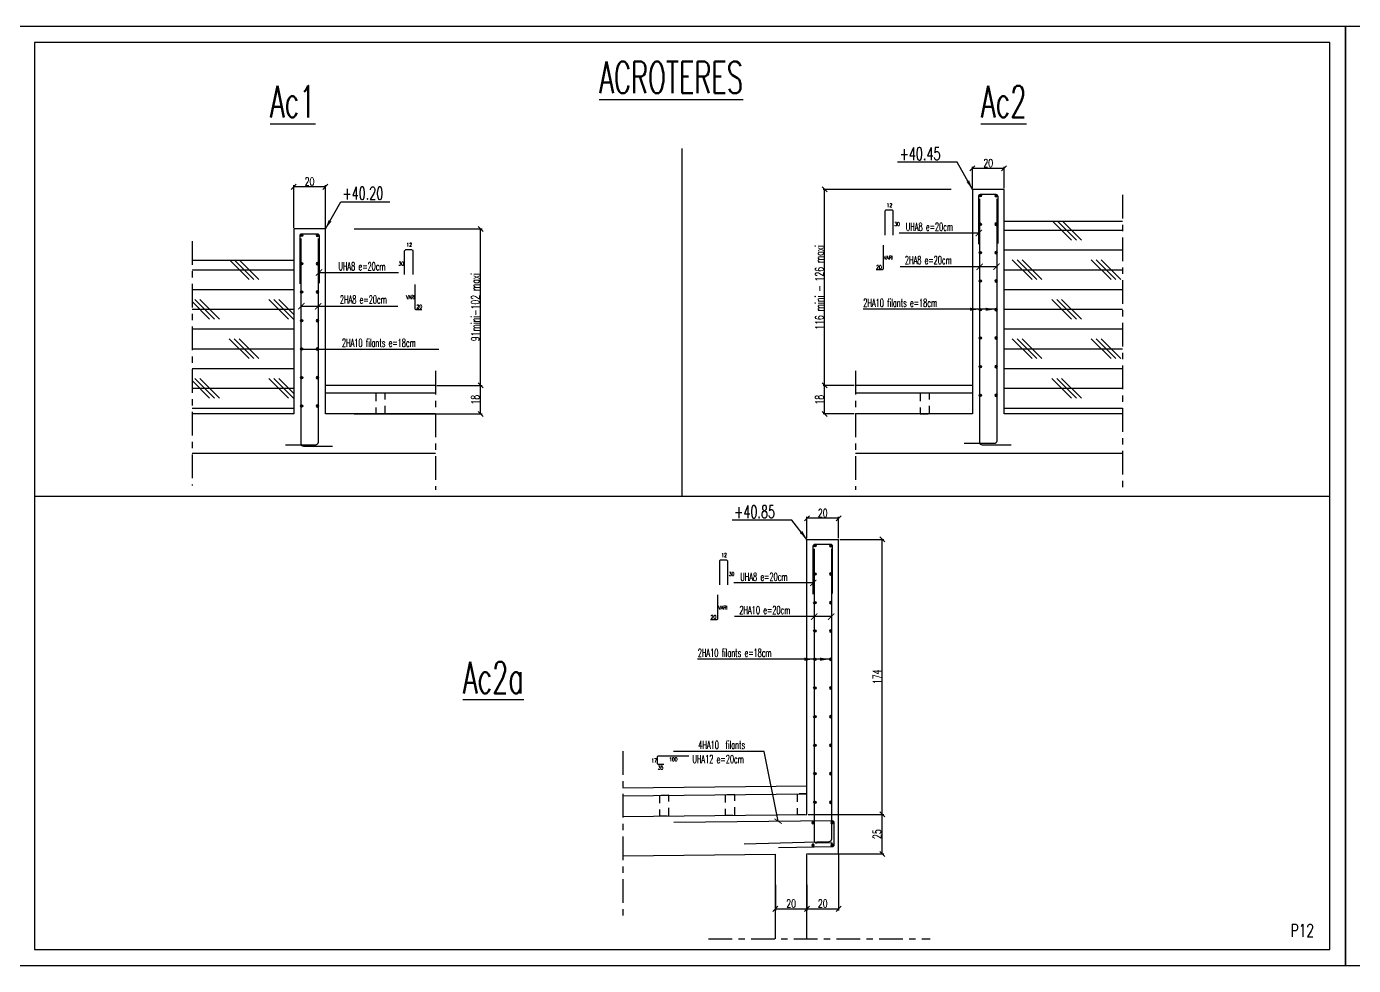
# Model space of a CAD drawing. Extents: x 308 to 787, y -199 to -146.
# Drawn here: x 724.09 to 745.09, y -169.39 to -154.54 of the extents above; entities that cross this region are included whole.
import ezdxf

# ---------------------------------------------------------------- set-up
doc = ezdxf.new("R2010")
doc.units = 0
doc.header["$LTSCALE"] = 0.5
doc.header["$MEASUREMENT"] = 0
doc.linetypes.add('AXES2', pattern=[1.125, 0.75, -0.125, 0.125, -0.125])
doc.linetypes.add('DISCONTINU2', pattern=[0.375, 0.25, -0.125])
doc.layers.get('0').update_dxf_attribs({"linetype": 'CONTINUOUS'})
doc.layers.get('DEFPOINTS').update_dxf_attribs({"linetype": 'CONTINUOUS'})
for name, color, linetype in [('CADRE-CART', 7, 'CONTINUOUS'), ('COTATION', 7, 'CONTINUOUS'), ('FERRAILLAGE', 1, 'CONTINUOUS'), ('HABILLAGE', 7, 'CONTINUOUS'), ('I84 - FERRAILLAGE', 1, 'CONTINUOUS'), ('MURS', 3, 'CONTINUOUS'), ('RDC', 7, 'DISCONTINU2'), ('Texte', 7, 'CONTINUOUS')]:
    doc.layers.add(name, color=color, linetype=linetype)
doc.styles.add('ROMANS8', font='romans.shx', dxfattribs={"width": 0.7})
doc.dimstyles.new('COT50 cm', dxfattribs={"dimtxt": 0.15, "dimasz": 0.06, "dimexe": 0.03, "dimexo": 0.1, "dimgap": 0.05, "dimtad": 1, "dimdec": 0, "dimlfac": 100, "dimzin": 0, "dimdsep": 46, "dimtxsty": 'ROMANS8', "dimblk1": 'OBLIQUE', "dimblk2": 'OBLIQUE', "dimsah": 1, "dimcen": 0.03, "dimdle": 0.03, "dimclrt": 1, "dimadec": 0, "dimazin": 0, "dimtfac": 1, "dimtdec": 0, "dimtmove": 0, "dimatfit": 3, "dimfxl": 0, "dimtolj": 1, "dimtzin": 0, "dimlwd": -1, "dimlwe": -1, "dimarcsym": 0})
doc.dimstyles.new('I84 1-20 cm', dxfattribs={"dimscale": 0.4, "dimtxt": 0.32, "dimasz": 0.2, "dimexe": 0.06, "dimexo": 0.05, "dimgap": 0.05, "dimtad": 1, "dimdec": 1, "dimlfac": 40, "dimzin": 9, "dimdsep": 46, "dimtxsty": 'ROMANS8', "dimblk": 'OBLIQUE', "dimcen": 0.09, "dimclrd": 256, "dimclre": 256, "dimclrt": 1, "dimadec": 0, "dimazin": 0, "dimtfac": 1, "dimtdec": 1, "dimtofl": 0, "dimtmove": 2, "dimatfit": 3, "dimfxl": 0, "dimtolj": 1, "dimtzin": 0, "dimarcsym": 0})

# ---------------------------------------------------------------- blocks, each defined once
blk = doc.blocks.new('_Oblique')
at = {"layer": 'COTATION', "color": 0, "lineweight": -2}
blk.add_line((-0.5, -0.5), (0.5, 0.5), dxfattribs=at)
blk = doc.blocks.new('A$C27DF6537')
at = {"layer": 'I84 - FERRAILLAGE', "linetype": 'Continuous'}
blk.add_hatch(color=256, dxfattribs=at).paths.add_polyline_path([(0.0075, 0, 1), (-0.0075, 0, 1)])
blk.add_circle((0, 0), 0.0075, dxfattribs=at)
blk = doc.blocks.new('*D974')
at = {"layer": 'COTATION', "lineweight": -2, "transparency": 16777216}
for p, q in [((728.322, -157.721), (728.322, -157.051)), ((728.822, -157.075), (728.322, -157.075)), ((728.822, -157.721), (728.822, -157.051))]:
    blk.add_line(p, q, dxfattribs=at)
at = {"layer": 'DEFPOINTS', "color": 0, "transparency": 16777216}
for p in [(728.322, -157.075), (728.322, -157.741), (728.822, -157.741)]:
    blk.add_point(p, dxfattribs=at)
at = {"layer": 'COTATION', "lineweight": -2, "transparency": 16777216, "xscale": 0.08000000000000002, "yscale": 0.08000000000000002, "zscale": 0.08000000000000002, "rotation": 180}
blk.add_blockref('_Oblique', (728.322, -157.075), dxfattribs=at)
at = {"layer": 'COTATION', "lineweight": -2, "transparency": 16777216, "xscale": 0.08000000000000002, "yscale": 0.08000000000000002, "zscale": 0.08000000000000002}
blk.add_blockref('_Oblique', (728.822, -157.075), dxfattribs=at)
at = {"layer": 'COTATION', "color": 1, "transparency": 16777216, "insert": (728.572, -156.991), "char_height": 0.128, "attachment_point": 5, "style": 'ROMANS8'}
blk.add_mtext('\\A1;20', dxfattribs=at)
blk = doc.blocks.new('*D975')
at = {"layer": 'COTATION', "lineweight": -2, "transparency": 16777216}
for p, q in [((730.587, -160.216), (731.303, -160.216)), ((731.279, -160.666), (731.279, -160.216)), ((729.279, -160.666), (731.303, -160.666))]:
    blk.add_line(p, q, dxfattribs=at)
at = {"layer": 'DEFPOINTS', "color": 0, "transparency": 16777216}
for p in [(730.567, -160.216), (731.279, -160.216), (728.822, -160.666)]:
    blk.add_point(p, dxfattribs=at)
at = {"layer": 'COTATION', "lineweight": -2, "transparency": 16777216, "xscale": 0.08000000000000002, "yscale": 0.08000000000000002, "zscale": 0.08000000000000002}
for p, rotation in [((731.279, -160.216), 90), ((731.279, -160.666), 270)]:
    blk.add_blockref('_Oblique', p, dxfattribs=dict(at, rotation=rotation))
at = {"layer": 'COTATION', "color": 1, "transparency": 16777216, "insert": (731.195, -160.441), "char_height": 0.128, "attachment_point": 5, "rotation": 90, "style": 'ROMANS8'}
blk.add_mtext('\\A1;18', dxfattribs=at)
blk = doc.blocks.new('*D976')
at = {"layer": 'COTATION', "lineweight": -2, "transparency": 16777216}
for p, q in [((729.279, -157.741), (731.303, -157.741)), ((731.279, -160.216), (731.279, -157.741)), ((730.587, -160.216), (731.303, -160.216))]:
    blk.add_line(p, q, dxfattribs=at)
at = {"layer": 'DEFPOINTS', "color": 0, "transparency": 16777216}
for p in [(728.822, -157.741), (731.279, -157.741), (730.567, -160.216)]:
    blk.add_point(p, dxfattribs=at)
at = {"layer": 'COTATION', "lineweight": -2, "transparency": 16777216, "xscale": 0.08000000000000002, "yscale": 0.08000000000000002, "zscale": 0.08000000000000002}
for p, rotation in [((731.279, -157.741), 90), ((731.279, -160.216), 270)]:
    blk.add_blockref('_Oblique', p, dxfattribs=dict(at, rotation=rotation))
at = {"layer": 'COTATION', "color": 1, "transparency": 16777216, "insert": (731.195, -158.978), "char_height": 0.128, "attachment_point": 5, "rotation": 90, "style": 'ROMANS8'}
blk.add_mtext('\\A1;91mini-102 maxi ', dxfattribs=at)
blk = doc.blocks.new('*D977')
at = {"layer": 'COTATION', "lineweight": -2, "transparency": 16777216}
for p, q in [((737.191, -160.216), (736.7, -160.216)), ((736.724, -160.666), (736.724, -160.216)), ((737.191, -160.666), (736.7, -160.666))]:
    blk.add_line(p, q, dxfattribs=at)
at = {"layer": 'DEFPOINTS', "color": 0, "transparency": 16777216}
for p in [(736.724, -160.216), (737.211, -160.216), (737.211, -160.666)]:
    blk.add_point(p, dxfattribs=at)
at = {"layer": 'COTATION', "lineweight": -2, "transparency": 16777216, "xscale": 0.08000000000000002, "yscale": 0.08000000000000002, "zscale": 0.08000000000000002}
for p, rotation in [((736.724, -160.216), 90), ((736.724, -160.666), 270)]:
    blk.add_blockref('_Oblique', p, dxfattribs=dict(at, rotation=rotation))
at = {"layer": 'COTATION', "color": 1, "transparency": 16777216, "insert": (736.64, -160.441), "char_height": 0.128, "attachment_point": 5, "rotation": 90, "style": 'ROMANS8'}
blk.add_mtext('\\A1;18', dxfattribs=at)
blk = doc.blocks.new('*D978')
at = {"layer": 'COTATION', "lineweight": -2, "transparency": 16777216}
for p, q in [((738.724, -157.116), (736.7, -157.116)), ((736.724, -160.216), (736.724, -157.116)), ((737.191, -160.216), (736.7, -160.216))]:
    blk.add_line(p, q, dxfattribs=at)
at = {"layer": 'DEFPOINTS', "color": 0, "transparency": 16777216}
for p in [(736.724, -157.116), (739.063, -157.116), (737.211, -160.216)]:
    blk.add_point(p, dxfattribs=at)
at = {"layer": 'COTATION', "lineweight": -2, "transparency": 16777216, "xscale": 0.08000000000000002, "yscale": 0.08000000000000002, "zscale": 0.08000000000000002}
for p, rotation in [((736.724, -157.116), 90), ((736.724, -160.216), 270)]:
    blk.add_blockref('_Oblique', p, dxfattribs=dict(at, rotation=rotation))
at = {"layer": 'COTATION', "color": 1, "transparency": 16777216, "insert": (736.64, -158.666), "char_height": 0.128, "attachment_point": 5, "rotation": 90, "style": 'ROMANS8'}
blk.add_mtext('\\A1;116 mini - 126 maxi', dxfattribs=at)
blk = doc.blocks.new('*D985')
at = {"layer": 'COTATION', "lineweight": -2, "transparency": 16777216}
for p, q in [((739.063, -157.096), (739.063, -156.759)), ((739.563, -156.783), (739.063, -156.783)), ((739.563, -157.096), (739.563, -156.759))]:
    blk.add_line(p, q, dxfattribs=at)
at = {"layer": 'DEFPOINTS', "color": 0, "transparency": 16777216}
for p in [(739.063, -156.783), (739.063, -157.116), (739.563, -157.116)]:
    blk.add_point(p, dxfattribs=at)
at = {"layer": 'COTATION', "lineweight": -2, "transparency": 16777216, "xscale": 0.08000000000000002, "yscale": 0.08000000000000002, "zscale": 0.08000000000000002, "rotation": 180}
blk.add_blockref('_Oblique', (739.063, -156.783), dxfattribs=at)
at = {"layer": 'COTATION', "lineweight": -2, "transparency": 16777216, "xscale": 0.08000000000000002, "yscale": 0.08000000000000002, "zscale": 0.08000000000000002}
blk.add_blockref('_Oblique', (739.563, -156.783), dxfattribs=at)
at = {"layer": 'COTATION', "color": 1, "transparency": 16777216, "insert": (739.313, -156.699), "char_height": 0.128, "attachment_point": 5, "style": 'ROMANS8'}
blk.add_mtext('\\A1;20', dxfattribs=at)
blk = doc.blocks.new('*D1518')
at = {"layer": 'COTATION', "lineweight": -2, "transparency": 16777216}
for p, q in [((736.444, -162.631), (736.444, -162.294)), ((736.944, -162.318), (736.444, -162.318)), ((736.944, -162.631), (736.944, -162.294))]:
    blk.add_line(p, q, dxfattribs=at)
at = {"layer": 'DEFPOINTS', "color": 0, "transparency": 16777216}
for p in [(736.444, -162.318), (736.444, -162.651), (736.944, -162.651)]:
    blk.add_point(p, dxfattribs=at)
at = {"layer": 'COTATION', "lineweight": -2, "transparency": 16777216, "xscale": 0.08000000000000002, "yscale": 0.08000000000000002, "zscale": 0.08000000000000002, "rotation": 180}
blk.add_blockref('_Oblique', (736.444, -162.318), dxfattribs=at)
at = {"layer": 'COTATION', "lineweight": -2, "transparency": 16777216, "xscale": 0.08000000000000002, "yscale": 0.08000000000000002, "zscale": 0.08000000000000002}
blk.add_blockref('_Oblique', (736.944, -162.318), dxfattribs=at)
at = {"layer": 'COTATION', "color": 1, "transparency": 16777216, "insert": (736.694, -162.234), "char_height": 0.128, "attachment_point": 5, "style": 'ROMANS8'}
blk.add_mtext('\\A1;20', dxfattribs=at)
blk = doc.blocks.new('*D1519')
at = {"layer": 'COTATION', "lineweight": -2, "transparency": 16777216}
for p, q in [((736.464, -167.001), (737.66, -167.001)), ((737.636, -167.626), (737.636, -167.001)), ((736.464, -167.626), (737.66, -167.626))]:
    blk.add_line(p, q, dxfattribs=at)
at = {"layer": 'DEFPOINTS', "color": 0, "transparency": 16777216}
for p in [(736.444, -167.001), (737.636, -167.001), (736.444, -167.626)]:
    blk.add_point(p, dxfattribs=at)
at = {"layer": 'COTATION', "lineweight": -2, "transparency": 16777216, "xscale": 0.08000000000000002, "yscale": 0.08000000000000002, "zscale": 0.08000000000000002}
for p, rotation in [((737.636, -167.001), 90), ((737.636, -167.626), 270)]:
    blk.add_blockref('_Oblique', p, dxfattribs=dict(at, rotation=rotation))
at = {"layer": 'COTATION', "color": 1, "transparency": 16777216, "insert": (737.552, -167.314), "char_height": 0.128, "attachment_point": 5, "rotation": 90, "style": 'ROMANS8'}
blk.add_mtext('\\A1;25', dxfattribs=at)
blk = doc.blocks.new('*D1520')
at = {"layer": 'COTATION', "lineweight": -2, "transparency": 16777216}
for p, q in [((736.964, -162.651), (737.66, -162.651)), ((737.636, -167.001), (737.636, -162.651)), ((736.464, -167.001), (737.66, -167.001))]:
    blk.add_line(p, q, dxfattribs=at)
at = {"layer": 'DEFPOINTS', "color": 0, "transparency": 16777216}
for p in [(736.944, -162.651), (737.636, -162.651), (736.444, -167.001)]:
    blk.add_point(p, dxfattribs=at)
at = {"layer": 'COTATION', "lineweight": -2, "transparency": 16777216, "xscale": 0.08000000000000002, "yscale": 0.08000000000000002, "zscale": 0.08000000000000002}
for p, rotation in [((737.636, -162.651), 90), ((737.636, -167.001), 270)]:
    blk.add_blockref('_Oblique', p, dxfattribs=dict(at, rotation=rotation))
at = {"layer": 'COTATION', "color": 1, "transparency": 16777216, "insert": (737.552, -164.826), "char_height": 0.128, "attachment_point": 5, "rotation": 90, "style": 'ROMANS8'}
blk.add_mtext('\\A1;174', dxfattribs=at)
blk = doc.blocks.new('*D1521')
at = {"layer": 'COTATION', "lineweight": -2, "transparency": 16777216}
for p, q in [((735.944, -168.114), (735.944, -168.519)), ((736.444, -168.114), (736.444, -168.519)), ((735.944, -168.495), (736.444, -168.495))]:
    blk.add_line(p, q, dxfattribs=at)
at = {"layer": 'DEFPOINTS', "color": 0, "transparency": 16777216}
for p in [(735.944, -168.094), (736.444, -168.094), (736.444, -168.495)]:
    blk.add_point(p, dxfattribs=at)
at = {"layer": 'COTATION', "lineweight": -2, "transparency": 16777216, "xscale": 0.08000000000000002, "yscale": 0.08000000000000002, "zscale": 0.08000000000000002, "rotation": 180}
blk.add_blockref('_Oblique', (735.944, -168.495), dxfattribs=at)
at = {"layer": 'COTATION', "lineweight": -2, "transparency": 16777216, "xscale": 0.08000000000000002, "yscale": 0.08000000000000002, "zscale": 0.08000000000000002}
blk.add_blockref('_Oblique', (736.444, -168.495), dxfattribs=at)
at = {"layer": 'COTATION', "color": 1, "transparency": 16777216, "insert": (736.194, -168.411), "char_height": 0.128, "attachment_point": 5, "style": 'ROMANS8'}
blk.add_mtext('\\A1;20', dxfattribs=at)
blk = doc.blocks.new('*D1522')
at = {"layer": 'COTATION', "lineweight": -2, "transparency": 16777216}
for p, q in [((736.944, -167.641), (736.944, -168.519)), ((736.444, -168.114), (736.444, -168.519)), ((736.444, -168.495), (736.944, -168.495))]:
    blk.add_line(p, q, dxfattribs=at)
at = {"layer": 'DEFPOINTS', "color": 0, "transparency": 16777216}
for p in [(736.944, -167.621), (736.444, -168.094), (736.944, -168.495)]:
    blk.add_point(p, dxfattribs=at)
at = {"layer": 'COTATION', "lineweight": -2, "transparency": 16777216, "xscale": 0.08000000000000002, "yscale": 0.08000000000000002, "zscale": 0.08000000000000002, "rotation": 180}
blk.add_blockref('_Oblique', (736.444, -168.495), dxfattribs=at)
at = {"layer": 'COTATION', "lineweight": -2, "transparency": 16777216, "xscale": 0.08000000000000002, "yscale": 0.08000000000000002, "zscale": 0.08000000000000002}
blk.add_blockref('_Oblique', (736.944, -168.495), dxfattribs=at)
at = {"layer": 'COTATION', "color": 1, "transparency": 16777216, "insert": (736.694, -168.411), "char_height": 0.128, "attachment_point": 5, "style": 'ROMANS8'}
blk.add_mtext('\\A1;20', dxfattribs=at)

msp = doc.modelspace()

# ---------------------------------------------------------------- hatches: boundary and pattern name
at = {"layer": 'COTATION'}
h = msp.add_hatch(dxfattribs=at)
h.set_pattern_fill('CORK', color=256, scale=2.5)
h.set_pattern_definition([(0, (-139.5261, 324.73874), (0, 0.3125), []), (135, (-139.3698, 324.5825), (-0.625, -0.625), [0.44194174, -0.44194174]), (135, (-139.2917, 324.5825), (-0.625, -0.625), [0.44194174, -0.44194174]), (135, (-139.2136, 324.5825), (-0.625, -0.625), [0.44194174, -0.44194174])])
h.paths.add_polyline_path([(741.6802, -159.5535), (741.6802, -158.7285), (741.1177, -158.7285), (741.1177, -159.5535)], flags=24)
h.paths.add_polyline_path([(741.4397, -160.6655), (741.4397, -157.6165), (739.5628, -157.6164), (739.5628, -160.6655)])
h = msp.add_hatch(dxfattribs=at)
h.set_pattern_fill('CORK', color=256, scale=2.5)
h.set_pattern_definition([(0, (-123.16737, 324.73874), (0, 0.3125), []), (135, (-123.0111, 324.5825), (-0.625, -0.625), [0.44194174, -0.44194174]), (135, (-122.933, 324.5825), (-0.625, -0.625), [0.44194174, -0.44194174]), (135, (-122.8549, 324.5825), (-0.625, -0.625), [0.44194174, -0.44194174])])
h.paths.add_polyline_path([(727.2066, -159.866), (727.2066, -159.041), (726.6441, -159.041), (726.6441, -159.866)], flags=24)
h.paths.add_polyline_path([(726.7116, -158.2414), (726.7116, -160.6655), (728.3221, -160.6655), (728.3221, -158.2414)])

# ---------------------------------------------------------------- linework, layer by layer
at = {"color": 4}
for points in [[(744.9678, -169.39), (744.9678, -154.54), (723.9678, -154.54), (723.9678, -169.39)], [(765.9678, -169.39), (765.9678, -154.54), (744.9678, -154.54), (744.9678, -169.39)]]:
    msp.add_lwpolyline(points, close=True, dxfattribs=at)
at = {"color": 7}
msp.add_lwpolyline([(724.2178, -169.14), (744.7178, -169.14), (744.7178, -154.79), (724.2178, -154.79)], close=True, dxfattribs=at)
at = {"layer": 'CADRE-CART'}
msp.add_line((734.4678, -161.965), (734.4678, -156.4703), dxfattribs=at)
at = {"layer": 'COTATION'}
for q in [(744.7178, -161.965), (734.4678, -161.965)]:
    msp.add_line((724.2178, -161.965), q, dxfattribs=at)
at = {"layer": 'FERRAILLAGE', "color": 6, "linetype": 'AXES2'}
for p, q in [((741.4397, -157.2013), (741.4397, -161.8462)), ((726.7116, -157.9354), (726.7116, -161.799)), ((730.5674, -159.9837), (730.5674, -161.8675)), ((737.2106, -159.9837), (737.2106, -161.8675)), ((733.5279, -165.9984), (733.5279, -168.6919)), ((734.8852, -168.9702), (738.3925, -168.9702))]:
    msp.add_line(p, q, dxfattribs=at)
at = {"layer": 'FERRAILLAGE', "color": 7}
msp.add_line((728.4653, -159.644), (730.6179, -159.644), dxfattribs=at)
at = {"layer": 'FERRAILLAGE'}
for points in [[(739.4485, -157.2669), (739.4485, -161.0961, -0.4142136), (739.4085, -161.1361), (738.9306, -161.1361)], [(739.1628, -157.9824), (739.1628, -157.2214, -0.4142136), (739.1928, -157.1914), (739.4328, -157.1914, -0.4142136), (739.4628, -157.2214), (739.4628, -157.9719)], [(739.6771, -161.1596), (739.2211, -161.1596, -0.4142136), (739.1811, -161.1196), (739.1811, -157.2669)], [(737.8081, -157.8371), (737.8081, -157.4624, 0.4142136), (737.7881, -157.4424), (737.6981, -157.4424, 0.4142136), (737.6781, -157.4624), (737.6781, -157.8371)], [(728.7079, -157.8919), (728.7079, -161.1185, -0.4142136), (728.6679, -161.1585), (728.19, -161.1585)], [(728.4221, -158.6074), (728.4221, -157.8464, -0.4142136), (728.4521, -157.8164), (728.6921, -157.8164, -0.4142136), (728.7221, -157.8464), (728.7221, -158.5969)], [(728.9365, -161.182), (728.4804, -161.182, -0.4142136), (728.4404, -161.142), (728.4404, -157.8919)], [(730.0767, -158.4621), (730.0767, -158.0874, -0.4142136), (730.0967, -158.0674), (730.1867, -158.0674, -0.4142136), (730.2067, -158.0874), (730.2067, -158.4621)], [(737.6484, -157.9951), (737.6484, -158.3697, -0.4142136), (737.6284, -158.3897), (737.5384, -158.3897)], [(730.2365, -158.6201), (730.2365, -158.9947, 0.4142136), (730.2565, -159.0147), (730.3465, -159.0147)], [(736.5438, -163.5173), (736.5438, -162.7564, -0.4142136), (736.5738, -162.7264), (736.8139, -162.7264, -0.4142136), (736.8439, -162.7564), (736.8439, -163.5068)], [(736.8296, -162.8018), (736.8296, -167.3941, -0.4142136), (736.7896, -167.4341), (735.4521, -167.4709)], [(736.8411, -167.4488), (736.6021, -167.4576, -0.4142136), (736.5621, -167.4176), (736.5621, -162.8018)], [(735.1892, -163.3721), (735.1892, -162.9974, 0.4142136), (735.1692, -162.9774), (735.0792, -162.9774, 0.4142136), (735.0592, -162.9974), (735.0592, -163.3721)], [(735.0295, -163.53), (735.0295, -163.9047, -0.4142136), (735.0095, -163.9247), (734.9195, -163.9247)], [(734.5737, -166.0785), (734.0935, -166.0785, 0.4142136), (734.0735, -166.0985), (734.0735, -166.1885, 0.4142136), (734.0935, -166.2085), (734.1785, -166.2085)], [(734.3363, -167.1263), (736.8407, -167.1, -0.4142136), (736.871, -167.1297), (736.871, -167.4842, -0.4142136), (736.8414, -167.5145), (735.9957, -167.5275)]]:
    msp.add_lwpolyline(points, format="xyb", dxfattribs=at)
at = {"layer": 'MURS'}
for p, q in [((728.3221, -160.6655), (726.7116, -160.6655)), ((730.5674, -160.6655), (728.8221, -160.6655)), ((739.0628, -160.6655), (737.2106, -160.6655)), ((741.4397, -160.6655), (739.5628, -160.6655)), ((730.5674, -161.2905), (726.7116, -161.2905)), ((741.4397, -161.2905), (737.2106, -161.2905)), ((736.4438, -167.0014), (736.4438, -162.6514)), ((736.4438, -162.6514), (736.9438, -162.6514)), ((736.9438, -167.6211), (736.9438, -162.6514)), ((733.5279, -167.0325), (736.4438, -167.0014)), ((733.5279, -167.6576), (735.9438, -167.6318)), ((735.9438, -168.9702), (735.9438, -167.6318)), ((736.4438, -167.6265), (736.9438, -167.6211)), ((736.4438, -168.9702), (736.4438, -167.6265))]:
    msp.add_line(p, q, dxfattribs=at)
for points in [[(739.5628, -160.6655), (739.5628, -157.1164), (739.0628, -157.1164), (739.0628, -160.6655)], [(728.8221, -160.6655), (728.8221, -157.7414), (728.3221, -157.7414), (728.3221, -160.6655)]]:
    msp.add_lwpolyline(points, dxfattribs=at)
at = {"layer": 'RDC', "linetype": 'ByBlock'}
for p, q in [((739.5628, -157.6164), (741.4397, -157.6165)), ((728.3221, -158.2414), (726.7116, -158.2414)), ((730.5674, -160.2155), (728.8221, -160.2155)), ((739.0628, -160.2155), (737.2106, -160.2155)), ((730.5674, -160.3405), (728.8221, -160.3405)), ((739.0628, -160.3405), (737.2106, -160.3405)), ((733.5279, -166.5825), (736.4438, -166.5514)), ((733.5279, -166.7075), (736.4438, -166.6764))]:
    msp.add_line(p, q, dxfattribs=at)
at = {"layer": 'RDC'}
for points in [[(729.6199, -160.6655), (729.7674, -160.6655), (729.7674, -160.3405), (729.6199, -160.3405)], [(738.2358, -160.6655), (738.3834, -160.6655), (738.3834, -160.3405), (738.2358, -160.3405)], [(734.1078, -167.0258), (734.2603, -167.0242), (734.2602, -166.6992), (734.1078, -166.7008)], [(735.148, -167.0147), (735.3005, -167.0131), (735.3005, -166.688), (735.148, -166.6897)], [(736.2913, -167.003), (736.4438, -167.0014), (736.4438, -166.6764), (736.2913, -166.678)]]:
    msp.add_lwpolyline(points, close=True, dxfattribs=at)

# ---------------------------------------------------------------- block references
at = {"layer": 'FERRAILLAGE', "linetype": 'Continuous', "yscale": 2.5, "zscale": 2.5}
for p, xscale in [((739.1875, -157.2156), 2.5), ((739.438, -157.2156), -2.5), ((739.1875, -157.6656), 2.5), ((739.438, -157.6656), -2.5), ((728.4469, -157.8406), 2.5), ((728.6973, -157.8406), -2.5), ((739.1875, -158.1156), 2.5), ((739.438, -158.1156), -2.5), ((728.4469, -158.2906), 2.5), ((728.6973, -158.2906), -2.5), ((739.1875, -158.5656), 2.5), ((739.438, -158.5656), -2.5), ((728.4469, -158.7406), 2.5), ((728.6973, -158.7406), -2.5), ((728.4469, -159.1906), 2.5), ((728.6973, -159.1906), -2.5), ((739.1875, -159.0156), 2.5), ((739.438, -159.0156), -2.5), ((739.1875, -159.4674), 2.5), ((739.438, -159.4674), -2.5), ((728.4469, -159.6406), 2.5), ((728.6973, -159.6406), -2.5), ((739.1875, -159.9188), 2.5), ((739.1875, -159.9188), 2.5), ((739.438, -159.9188), -2.5), ((739.438, -159.9188), -2.5), ((728.4469, -160.0924), 2.5), ((728.6973, -160.0924), -2.5), ((739.1875, -160.3723), 2.5), ((739.438, -160.3723), -2.5), ((728.4469, -160.5438), 2.5), ((728.6973, -160.5438), -2.5), ((736.5686, -162.7506), 2.5), ((736.8191, -162.7506), -2.5), ((736.5686, -163.2006), 2.5), ((736.8191, -163.2006), -2.5), ((736.5686, -163.6506), 2.5), ((736.8191, -163.6506), -2.5), ((736.5686, -164.1006), 2.5), ((736.8191, -164.1006), -2.5), ((736.5686, -164.5506), 2.5), ((736.8191, -164.5506), -2.5), ((736.5686, -165.0024), 2.5), ((736.8191, -165.0024), -2.5), ((736.5686, -165.4537), 2.5), ((736.5686, -165.4537), 2.5), ((736.8191, -165.4537), -2.5), ((736.8191, -165.4537), -2.5), ((736.5686, -165.9073), 2.5), ((736.8191, -165.9073), -2.5), ((736.5686, -166.3586), 2.5), ((736.5686, -166.3586), 2.5), ((736.8191, -166.3586), -2.5), ((736.8191, -166.3586), -2.5), ((736.5686, -166.8122), 2.5), ((736.8191, -166.8122), -2.5), ((736.5392, -167.1332), -2.5), ((736.841, -167.13), -2.5), ((736.5392, -167.4877), -2.5), ((736.841, -167.4845), -2.5)]:
    msp.add_blockref('A$C27DF6537', p, dxfattribs=dict(at, xscale=xscale))

# ---------------------------------------------------------------- texts
at = {"layer": 'FERRAILLAGE', "color": 7, "style": 'ROMANS8', "width": 0.7}
for s, p in [('12', (737.7067, -157.3962)), ('30', (737.8259, -157.6943)), ('12', (730.1053, -158.0212)), ('30', (729.979, -158.3193)), ('20', (737.5398, -158.3758)), ('VARI', (737.6604, -158.2253)), ('VARI', (730.1005, -158.8503)), ('20', (730.265, -159.0008)), ('12', (735.0878, -162.9311)), ('30', (735.2069, -163.2293)), ('VARI', (735.0415, -163.7602)), ('20', (734.9209, -163.9107)), ('100', (734.2627, -166.1611)), ('17', (733.9805, -166.1781)), ('35', (734.0831, -166.2911))]:
    msp.add_text(s, height=0.06, dxfattribs=at).set_placement(p)
at = {"layer": 'FERRAILLAGE', "color": 1, "style": 'ROMANS8', "width": 0.6}
for s, p in [('UHA8 e=20cm', (738.0072, -157.7708)), ('UHA8 e=20cm', (729.0273, -158.3958)), ('2HA8 e=20cm', (737.9932, -158.297)), ('2HA8 e=20cm', (729.0522, -158.922)), ('2HA10 filants e=18cm', (737.3351, -158.9742)), ('2HA10 filants e=18cm', (729.0842, -159.6068)), ('UHA8 e=20cm', (735.3883, -163.3057)), ('2HA10 e=20cm', (735.3743, -163.832)), ('2HA10 filants e=18cm', (734.7162, -164.5092)), ('4HA10  filants', (734.7243, -165.9648)), ('UHA12 e=20cm', (734.6307, -166.1888))]:
    msp.add_text(s, height=0.126654, dxfattribs=at).set_placement(p)
at = {"layer": 'HABILLAGE', "color": 1, "style": 'ROMANS8'}
for s, width, p in [('+40.45', 0.65, (737.9113, -156.6511)), ('+40.20', 0.65, (729.0927, -157.2771)), ('+40.85', 0.65, (735.2924, -162.3139)), ('P12', 0.7, (744.101, -168.9361))]:
    msp.add_text(s, height=0.2, dxfattribs=dict(at, width=width)).set_placement(p)
at = {"layer": 'Texte', "color": 4, "style": 'ROMANS8', "width": 0.6}
for s, p in [('%%UACROTERES', (733.1571, -155.5938)), ('%%UAc1', (727.9471, -155.9765)), ('%%UAc2', (739.1974, -155.9765)), ('%%UAc2a', (730.9981, -165.0861))]:
    msp.add_text(s, height=0.5, dxfattribs=at).set_placement(p)

# ---------------------------------------------------------------- dimensions: what is measured, and where the dimension line sits
at = {"layer": 'COTATION', "color": 0}
for base, p1, p2, picture, middle in [((739.0628, -156.783), (739.5628, -157.1164), (739.0628, -157.1164), '*D985', (739.3128, -156.699)), ((736.4438, -162.318), (736.9439, -162.6514), (736.4438, -162.6514), '*D1518', (736.6939, -162.234))]:
    dim = msp.add_linear_dim(base=base, p1=p1, p2=p2, dimstyle='I84 1-20 cm', dxfattribs=at)
    dim.commit()
    dim.dimension.update_dxf_attribs({"geometry": picture, "text_midpoint": middle})
at = {"layer": 'COTATION'}
for base, p1, p2, picture, middle in [((728.3221, -157.0748), (728.8221, -157.7414), (728.3221, -157.7414), '*D974', (728.5721, -156.9908)), ((736.9438, -168.4954), (736.4438, -168.0936), (736.9438, -167.6211), '*D1522', (736.6938, -168.4114)), ((736.4438, -168.4954), (735.9438, -168.0936), (736.4438, -168.0936), '*D1521', (736.1938, -168.4114))]:
    dim = msp.add_linear_dim(base=base, p1=p1, p2=p2, dimstyle='I84 1-20 cm', dxfattribs=at)
    dim.commit()
    dim.dimension.update_dxf_attribs({"geometry": picture, "text_midpoint": middle})
at = {"layer": 'COTATION', "color": 0}
for base, p1, p2, text, picture, middle in [((736.724, -157.1164), (737.2106, -160.2155), (739.0628, -157.1164), '116 mini - 126 maxi', '*D978', (736.64, -158.666)), ((731.279, -157.7414), (730.5674, -160.2155), (728.8221, -157.7414), '91mini-102 maxi ', '*D976', (731.195, -158.9785))]:
    dim = msp.add_linear_dim(base=base, p1=p1, p2=p2, angle=90, text=text, dimstyle='I84 1-20 cm', dxfattribs=at)
    dim.commit()
    dim.dimension.update_dxf_attribs({"geometry": picture, "text_midpoint": middle})
at = {"layer": 'COTATION'}
for base, p1, p2, picture, middle in [((731.279, -160.2155), (728.8221, -160.6655), (730.5674, -160.2155), '*D975', (731.195, -160.4405)), ((737.6356, -162.6514), (736.4438, -167.0014), (736.9438, -162.6514), '*D1520', (737.5516, -164.8264)), ((737.6356, -167.0014), (736.4438, -167.6265), (736.4438, -167.0014), '*D1519', (737.5516, -167.3139))]:
    dim = msp.add_linear_dim(base=base, p1=p1, p2=p2, angle=90, dimstyle='I84 1-20 cm', dxfattribs=at)
    dim.commit()
    dim.dimension.update_dxf_attribs({"geometry": picture, "text_midpoint": middle})
at = {"layer": 'COTATION', "color": 0}
dim = msp.add_linear_dim(base=(736.724, -160.2155), p1=(737.2106, -160.6655), p2=(737.2106, -160.2155), angle=90, dimstyle='I84 1-20 cm', dxfattribs=at)
dim.commit()
dim.dimension.update_dxf_attribs({"geometry": '*D977', "text_midpoint": (736.64, -160.4405)})

# ---------------------------------------------------------------- leaders
at = {"layer": 'COTATION'}
for points, override in [([(739.0628, -157.1164), (738.8221, -156.6863), (737.877, -156.6863)], {"dimasz": 0.15, "dimtad": 0}), ([(728.8221, -157.7414), (729.0681, -157.3123), (729.8405, -157.3123)], {"dimasz": 0.15, "dimtad": 0}), ([(739.1628, -157.8053), (737.9037, -157.8053)], {"dimasz": 0.1, "dimtad": 0, "dimldrblk": 'ArchTick'}), ([(739.177, -158.3379), (737.9179, -158.3379)], {"dimasz": 0.1, "dimtad": 0, "dimldrblk": 'ArchTick'}), ([(739.4445, -158.3379), (738.1854, -158.3379)], {"dimasz": 0.1, "dimtad": 0, "dimldrblk": 'ArchTick'}), ([(728.7221, -158.4303), (729.9812, -158.4303)], {"dimasz": 0.1, "dimtad": 0, "dimldrblk": 'ArchTick'}), ([(728.4404, -158.9629), (729.6995, -158.9629)], {"dimasz": 0.1, "dimtad": 0, "dimldrblk": 'ArchTick'}), ([(728.7079, -158.9629), (729.967, -158.9629)], {"dimasz": 0.1, "dimtad": 0, "dimldrblk": 'ArchTick'}), ([(739.1718, -159.0114), (737.3313, -159.0114)], {"dimasz": 0.15, "dimtad": 0}), ([(739.421, -159.0114), (737.3313, -159.0114)], {"dimasz": 0.15, "dimtad": 0}), ([(736.4438, -162.6514), (736.2032, -162.3491), (735.2581, -162.3491)], {"dimasz": 0.15, "dimtad": 0}), ([(736.5438, -163.3403), (735.2848, -163.3403)], {"dimasz": 0.1, "dimtad": 0, "dimldrblk": 'ArchTick'}), ([(736.5581, -163.8729), (735.299, -163.8729)], {"dimasz": 0.1, "dimtad": 0, "dimldrblk": 'ArchTick'}), ([(736.8256, -163.8729), (735.5665, -163.8729)], {"dimasz": 0.1, "dimtad": 0, "dimldrblk": 'ArchTick'}), ([(736.5529, -164.5463), (734.7124, -164.5463)], {"dimasz": 0.15, "dimtad": 0}), ([(736.8021, -164.5463), (734.7124, -164.5463)], {"dimasz": 0.15, "dimtad": 0}), ([(735.9883, -167.109), (735.7688, -166.0072), (734.3301, -166.0072)], {"dimasz": 0.1, "dimtad": 0, "dimldrblk": 'ArchTick'})]:
    msp.add_leader(points, dimstyle='COT50 cm', override=override, dxfattribs=at)

doc.saveas('drawing.dxf')
